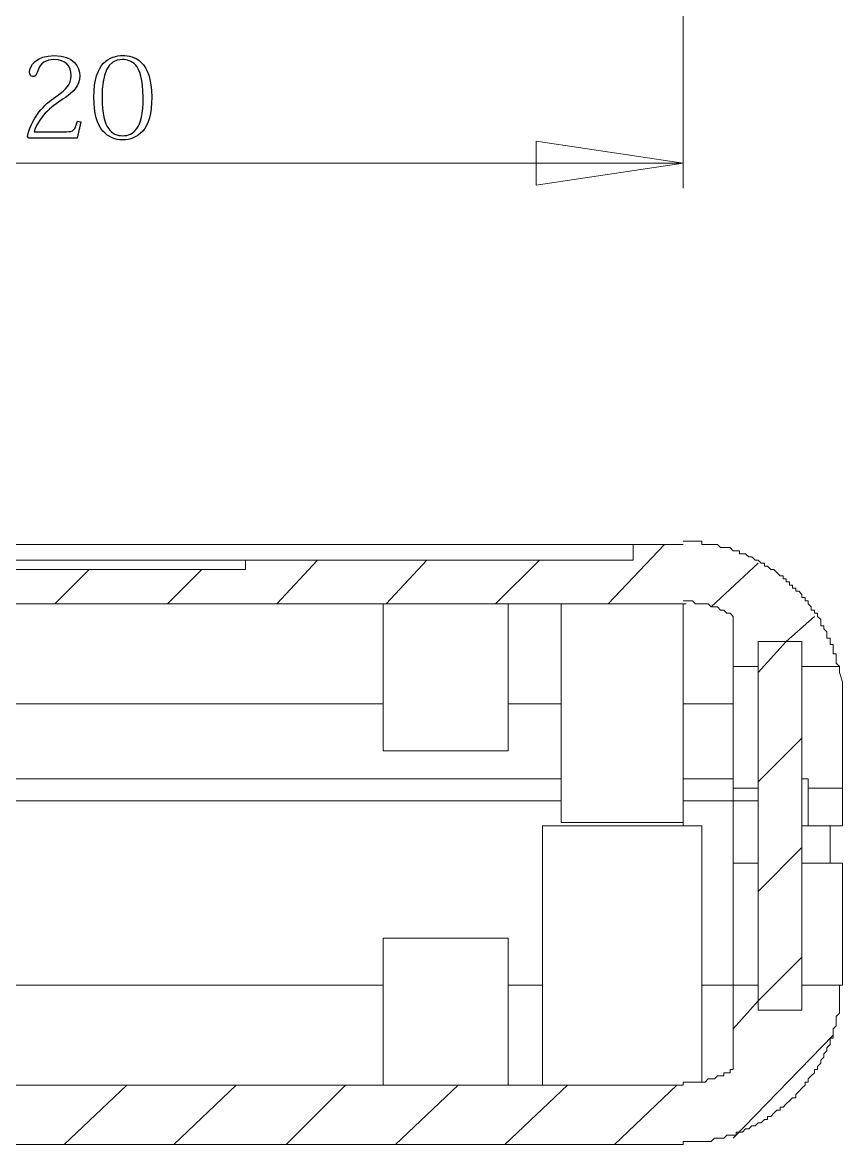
# Model space of a CAD drawing. Header units: millimetres. Extents: x -115 to 130, y -79 to 93.
# Drawn here: x 82.25 to 104.46, y -60.92 to -30.53 of the extents above; entities that cross this region are included whole.
import ezdxf

# ---------------------------------------------------------------- set-up
doc = ezdxf.new("R2010")
doc.units = ezdxf.units.MM
doc.header["$MEASUREMENT"] = 0
doc.layers.add('layer 1', color=7, linetype='Continuous')

msp = doc.modelspace()

# ---------------------------------------------------------------- linework, layer by layer
at = {"layer": 'layer 1', "lineweight": 18}
for points in [[(100.1466, -24.6874), (100.1466, -24.6874), (100.1466, -35.0167), (100.1466, -35.0167)], [(96.1672, -34.9321), (96.1672, -34.9321), (96.1672, -33.7467), (96.1672, -33.7467)], [(96.1672, -33.7467), (96.1672, -33.7467), (100.1466, -34.3394), (100.1466, -34.3394)], [(55.5272, -34.3394), (55.5272, -34.3394), (100.1466, -34.3394), (100.1466, -34.3394)], [(100.1466, -34.3394), (100.1466, -34.3394), (96.1672, -34.9321), (96.1672, -34.9321)], [(98.7919, -44.6687), (98.7919, -44.6687), (21.0679, -44.6687), (21.0679, -44.6687)], [(98.1146, -46.2774), (98.1146, -46.2774), (99.6386, -44.6687), (99.6386, -44.6687)], [(98.7919, -45.0921), (98.7919, -45.0921), (98.7919, -44.6687), (98.7919, -44.6687)], [(100.1466, -44.6687), (100.1466, -44.6687), (98.7919, -44.6687), (98.7919, -44.6687)], [(88.2932, -45.0921), (88.2932, -45.0921), (70.4286, -45.0921), (70.4286, -45.0921)], [(88.2932, -45.3461), (88.2932, -45.3461), (88.2932, -45.0921), (88.2932, -45.0921)], [(98.7919, -45.0921), (98.7919, -45.0921), (88.2932, -45.0921), (88.2932, -45.0921)], [(89.1399, -46.2774), (89.1399, -46.2774), (90.2406, -45.0921), (90.2406, -45.0921)], [(92.1032, -46.2774), (92.1032, -46.2774), (93.2039, -45.0921), (93.2039, -45.0921)], [(95.0666, -46.2774), (95.0666, -46.2774), (96.2519, -45.0921), (96.2519, -45.0921)], [(100.9086, -46.3621), (100.9086, -46.3621), (102.1786, -45.1767), (102.1786, -45.1767)], [(88.2932, -45.3461), (88.2932, -45.3461), (70.4286, -45.3461), (70.4286, -45.3461)], [(83.1286, -46.2774), (83.1286, -46.2774), (84.0599, -45.3461), (84.0599, -45.3461)], [(86.1766, -46.2774), (86.1766, -46.2774), (87.1079, -45.3461), (87.1079, -45.3461)], [(100.1466, -46.2774), (100.1466, -46.2774), (19.6286, -46.2774), (19.6286, -46.2774)], [(92.0186, -46.2774), (92.0186, -46.2774), (92.0186, -50.2567), (92.0186, -50.2567)], [(92.0186, -46.2774), (92.0186, -46.2774), (92.1032, -46.2774), (92.1032, -46.2774)], [(95.4052, -46.2774), (95.4052, -46.2774), (95.4899, -46.2774), (95.4899, -46.2774)], [(95.4052, -50.2567), (95.4052, -50.2567), (95.4052, -46.2774), (95.4052, -46.2774)], [(96.8446, -46.2774), (96.8446, -46.2774), (96.8446, -52.2041), (96.8446, -52.2041)], [(96.8446, -46.2774), (96.8446, -46.2774), (96.9292, -46.2774), (96.9292, -46.2774)], [(100.1466, -46.2774), (100.1466, -46.2774), (100.2312, -46.2774), (100.2312, -46.2774)], [(100.1466, -52.2041), (100.1466, -52.2041), (100.1466, -46.2774), (100.1466, -46.2774)], [(101.5012, -47.9707), (101.5012, -47.9707), (101.5012, -46.6161), (101.5012, -46.6161)], [(102.9406, -47.2934), (102.9406, -47.2934), (103.7026, -46.6161), (103.7026, -46.6161)], [(102.1786, -48.1401), (102.1786, -48.1401), (102.9406, -47.2934), (102.9406, -47.2934)], [(103.3639, -47.2934), (103.3639, -47.2934), (102.1786, -47.2934), (102.1786, -47.2934)], [(102.1786, -47.2934), (102.1786, -47.2934), (102.1786, -47.9707), (102.1786, -47.9707)], [(102.1786, -57.2841), (102.1786, -57.2841), (102.1786, -47.2934), (102.1786, -47.2934)], [(102.1786, -47.2934), (102.1786, -47.2934), (103.3639, -47.2934), (103.3639, -47.2934)], [(103.3639, -47.9707), (103.3639, -47.9707), (103.3639, -47.2934), (103.3639, -47.2934)], [(103.3639, -47.2934), (103.3639, -47.2934), (103.3639, -57.2841), (103.3639, -57.2841)], [(102.1786, -47.9707), (102.1786, -47.9707), (101.5012, -47.9707), (101.5012, -47.9707)], [(101.5012, -51.2727), (101.5012, -51.2727), (101.5012, -47.9707), (101.5012, -47.9707)], [(104.3799, -47.9707), (104.3799, -47.9707), (103.3639, -47.9707), (103.3639, -47.9707)], [(67.4652, -48.9867), (67.4652, -48.9867), (92.0186, -48.9867), (92.0186, -48.9867)], [(95.4052, -48.9867), (95.4052, -48.9867), (96.8446, -48.9867), (96.8446, -48.9867)], [(100.1466, -48.9867), (100.1466, -48.9867), (101.5012, -48.9867), (101.5012, -48.9867)], [(100.1466, -48.9867), (100.1466, -48.9867), (100.1466, -51.0187), (100.1466, -51.0187)], [(104.4646, -48.9867), (104.4646, -48.9867), (104.4646, -51.2727), (104.4646, -51.2727)], [(102.1786, -51.1034), (102.1786, -51.1034), (103.3639, -49.9181), (103.3639, -49.9181)], [(95.4052, -50.2567), (95.4052, -50.2567), (92.0186, -50.2567), (92.0186, -50.2567)], [(54.1725, -51.0187), (54.1725, -51.0187), (96.8446, -51.0187), (96.8446, -51.0187)], [(100.1466, -51.0187), (100.1466, -51.0187), (100.1466, -51.6114), (100.1466, -51.6114)], [(100.1466, -51.0187), (100.1466, -51.0187), (101.5012, -51.0187), (101.5012, -51.0187)], [(103.5332, -51.0187), (103.5332, -51.0187), (103.3639, -51.0187), (103.3639, -51.0187)], [(103.5332, -51.2727), (103.5332, -51.2727), (103.5332, -51.0187), (103.5332, -51.0187)], [(102.1786, -51.2727), (102.1786, -51.2727), (101.5012, -51.2727), (101.5012, -51.2727)], [(101.5012, -51.6114), (101.5012, -51.6114), (101.5012, -51.2727), (101.5012, -51.2727)], [(104.4646, -51.2727), (104.4646, -51.2727), (103.5332, -51.2727), (103.5332, -51.2727)], [(103.5332, -52.2887), (103.5332, -52.2887), (103.5332, -51.2727), (103.5332, -51.2727)], [(104.4646, -51.2727), (104.4646, -51.2727), (104.4646, -52.2887), (104.4646, -52.2887)], [(54.1725, -51.6114), (54.1725, -51.6114), (96.8446, -51.6114), (96.8446, -51.6114)], [(100.1466, -52.2887), (100.1466, -52.2887), (100.1466, -51.6114), (100.1466, -51.6114)], [(100.1466, -51.6114), (100.1466, -51.6114), (101.5012, -51.6114), (101.5012, -51.6114)], [(102.1786, -51.6114), (102.1786, -51.6114), (101.5012, -51.6114), (101.5012, -51.6114)], [(101.5012, -53.3047), (101.5012, -53.3047), (101.5012, -51.6114), (101.5012, -51.6114)], [(101.5012, -51.6114), (101.5012, -51.6114), (102.1786, -51.6114), (102.1786, -51.6114)], [(100.1466, -52.2041), (100.1466, -52.2041), (96.8446, -52.2041), (96.8446, -52.2041)], [(96.3366, -52.2887), (96.3366, -52.2887), (96.3366, -59.2314), (96.3366, -59.2314)], [(96.3366, -52.2887), (96.3366, -52.2887), (100.6546, -52.2887), (100.6546, -52.2887)], [(100.6546, -59.2314), (100.6546, -59.2314), (100.6546, -52.2887), (100.6546, -52.2887)], [(103.3639, -52.2887), (103.3639, -52.2887), (104.1259, -52.2887), (104.1259, -52.2887)], [(103.5332, -52.2887), (103.5332, -52.2887), (104.4646, -52.2887), (104.4646, -52.2887)], [(104.1259, -52.2887), (104.1259, -52.2887), (104.1259, -53.3047), (104.1259, -53.3047)], [(102.1786, -54.0667), (102.1786, -54.0667), (103.3639, -52.8814), (103.3639, -52.8814)], [(101.5012, -53.3047), (101.5012, -53.3047), (102.1786, -53.3047), (102.1786, -53.3047)], [(101.5012, -56.6067), (101.5012, -56.6067), (101.5012, -53.3047), (101.5012, -53.3047)], [(103.3639, -53.3047), (103.3639, -53.3047), (104.1259, -53.3047), (104.1259, -53.3047)], [(104.1259, -53.3047), (104.1259, -53.3047), (104.4646, -53.3047), (104.4646, -53.3047)], [(104.4646, -53.3047), (104.4646, -53.3047), (104.4646, -56.6067), (104.4646, -56.6067)], [(92.0186, -55.3367), (92.0186, -55.3367), (92.0186, -59.2314), (92.0186, -59.2314)], [(92.0186, -55.3367), (92.0186, -55.3367), (95.4052, -55.3367), (95.4052, -55.3367)], [(95.4052, -59.2314), (95.4052, -59.2314), (95.4052, -55.3367), (95.4052, -55.3367)], [(102.1786, -57.0301), (102.1786, -57.0301), (103.3639, -55.8447), (103.3639, -55.8447)], [(92.0186, -56.6067), (92.0186, -56.6067), (67.4652, -56.6067), (67.4652, -56.6067)], [(96.3366, -56.6067), (96.3366, -56.6067), (95.4052, -56.6067), (95.4052, -56.6067)], [(101.5012, -56.6067), (101.5012, -56.6067), (100.6546, -56.6067), (100.6546, -56.6067)], [(101.5012, -58.8927), (101.5012, -58.8927), (101.5012, -56.6067), (101.5012, -56.6067)], [(101.5012, -56.6067), (101.5012, -56.6067), (102.1786, -56.6067), (102.1786, -56.6067)], [(102.1786, -56.6067), (102.1786, -56.6067), (102.1786, -57.2841), (102.1786, -57.2841)], [(103.3639, -57.2841), (103.3639, -57.2841), (103.3639, -56.6067), (103.3639, -56.6067)], [(103.3639, -56.6067), (103.3639, -56.6067), (104.4646, -56.6067), (104.4646, -56.6067)], [(101.5012, -57.7921), (101.5012, -57.7921), (102.1786, -57.0301), (102.1786, -57.0301)], [(102.1786, -57.2841), (102.1786, -57.2841), (103.3639, -57.2841), (103.3639, -57.2841)], [(102.1786, -57.2841), (102.1786, -57.2841), (103.3639, -57.2841), (103.3639, -57.2841)], [(101.5012, -60.7554), (101.5012, -60.7554), (104.2106, -57.9614), (104.2106, -57.9614)], [(92.0186, -59.2314), (92.0186, -59.2314), (92.0186, -59.3161), (92.0186, -59.3161)], [(95.4052, -59.3161), (95.4052, -59.3161), (95.4052, -59.2314), (95.4052, -59.2314)], [(96.3366, -59.2314), (96.3366, -59.2314), (96.3366, -59.3161), (96.3366, -59.3161)], [(55.5272, -59.3161), (55.5272, -59.3161), (100.1466, -59.3161), (100.1466, -59.3161)], [(83.3826, -60.9247), (83.3826, -60.9247), (85.0759, -59.3161), (85.0759, -59.3161)], [(86.3459, -60.9247), (86.3459, -60.9247), (88.0392, -59.3161), (88.0392, -59.3161)], [(89.3939, -60.9247), (89.3939, -60.9247), (91.0026, -59.3161), (91.0026, -59.3161)], [(92.3572, -60.9247), (92.3572, -60.9247), (94.0506, -59.3161), (94.0506, -59.3161)], [(95.3206, -60.9247), (95.3206, -60.9247), (97.0139, -59.3161), (97.0139, -59.3161)], [(98.2839, -60.9247), (98.2839, -60.9247), (99.9772, -59.3161), (99.9772, -59.3161)], [(54.5112, -60.9247), (54.5112, -60.9247), (100.1466, -60.9247), (100.1466, -60.9247)]]:
    msp.add_open_spline(points, degree=3, dxfattribs=at)
at = {"layer": 'layer 1'}
for points, knots in [([(83.7383, -33.2019), (83.6651, -33.4579), (83.6377, -33.4884), (83.4426, -33.4884), (83.4426, -33.4884), (83.4426, -33.4884), (82.5648, -33.4884), (82.5648, -33.4884), (82.5648, -33.4884), (82.7172, -33.0251), (83.0891, -32.7751), (83.4121, -32.5618), (83.4121, -32.5618), (83.6042, -32.4368), (83.7992, -32.2448), (83.7992, -31.9735), (83.7992, -31.9735), (83.7992, -31.7388), (83.6468, -31.4249), (83.1104, -31.4249), (83.1104, -31.4249), (82.6258, -31.4249), (82.4398, -31.7175), (82.4398, -31.8699), (82.4398, -31.8699), (82.4398, -31.9522), (82.4734, -31.9948), (82.5221, -31.9948), (82.5221, -31.9948), (82.5861, -31.9948), (82.6197, -31.9705), (82.644, -31.8851), (82.644, -31.8851), (82.7263, -31.6108), (82.9062, -31.5346), (83.1012, -31.5346), (83.1012, -31.5346), (83.4182, -31.5346), (83.5706, -31.7053), (83.5706, -31.9705), (83.5706, -31.9705), (83.5706, -32.2082), (83.4274, -32.3454), (83.1896, -32.513), (83.1896, -32.513), (82.9427, -32.6867), (82.5313, -32.9885), (82.385, -33.6164), (82.385, -33.6164), (82.385, -33.6164), (82.4215, -33.6621), (82.4215, -33.6621), (82.4215, -33.6621), (82.4215, -33.6621), (83.7322, -33.6621), (83.7322, -33.6621), (83.7322, -33.6621), (83.7322, -33.6621), (83.8267, -33.2171), (83.8267, -33.2171), (83.8267, -33.2171), (83.8267, -33.2171), (83.7383, -33.2019), (83.7383, -33.2019)], [0, 0, 0, 0, 0.0588235, 0.0588235, 0.0588235, 0.0588235, 0.1176471, 0.1176471, 0.1176471, 0.1176471, 0.1764706, 0.1764706, 0.1764706, 0.1764706, 0.2352941, 0.2352941, 0.2352941, 0.2352941, 0.2941176, 0.2941176, 0.2941176, 0.2941176, 0.3529412, 0.3529412, 0.3529412, 0.3529412, 0.4117647, 0.4117647, 0.4117647, 0.4117647, 0.4705882, 0.4705882, 0.4705882, 0.4705882, 0.5294118, 0.5294118, 0.5294118, 0.5294118, 0.5882353, 0.5882353, 0.5882353, 0.5882353, 0.6470588, 0.6470588, 0.6470588, 0.6470588, 0.7058824, 0.7058824, 0.7058824, 0.7058824, 0.7647059, 0.7647059, 0.7647059, 0.7647059, 0.8235294, 0.8235294, 0.8235294, 0.8235294, 0.8823529, 0.8823529, 0.8823529, 0.8823529, 1, 1, 1, 1]), ([(84.9666, -33.7078), (85.1617, -33.7078), (85.3537, -33.6438), (85.5061, -33.4731), (85.5061, -33.4731), (85.6616, -33.2963), (85.75, -33.0037), (85.75, -32.5526), (85.75, -32.5526), (85.75, -31.5498), (85.2623, -31.4249), (84.9666, -31.4249), (84.9666, -31.4249), (84.6253, -31.4249), (84.1833, -31.5956), (84.1833, -32.5526), (84.1833, -32.5526), (84.1833, -33.0037), (84.2717, -33.2963), (84.4271, -33.4731), (84.4271, -33.4731), (84.5826, -33.6438), (84.7624, -33.7078), (84.9666, -33.7078)], [0, 0, 0, 0, 0.1428571, 0.1428571, 0.1428571, 0.1428571, 0.2857143, 0.2857143, 0.2857143, 0.2857143, 0.4285714, 0.4285714, 0.4285714, 0.4285714, 0.5714286, 0.5714286, 0.5714286, 0.5714286, 0.7142857, 0.7142857, 0.7142857, 0.7142857, 1, 1, 1, 1]), ([(84.9636, -31.5346), (85.0764, -31.5346), (85.2074, -31.5681), (85.3111, -31.6779), (85.3111, -31.6779), (85.4269, -31.812), (85.5183, -32.071), (85.5183, -32.5557), (85.5183, -32.5557), (85.5183, -33.0098), (85.4482, -33.2659), (85.3446, -33.403), (85.3446, -33.403), (85.241, -33.5432), (85.116, -33.5981), (84.9636, -33.5981), (84.9636, -33.5981), (84.8142, -33.5981), (84.6862, -33.5432), (84.5826, -33.403), (84.5826, -33.403), (84.479, -33.2659), (84.4058, -33.0098), (84.4058, -32.5557), (84.4058, -32.5557), (84.4058, -31.94), (84.543, -31.5346), (84.9636, -31.5346)], [0, 0, 0, 0, 0.125, 0.125, 0.125, 0.125, 0.25, 0.25, 0.25, 0.25, 0.375, 0.375, 0.375, 0.375, 0.5, 0.5, 0.5, 0.5, 0.625, 0.625, 0.625, 0.625, 0.75, 0.75, 0.75, 0.75, 1, 1, 1, 1])]:
    msp.add_open_spline(points, degree=3, knots=knots, dxfattribs=at)
at = {"layer": 'layer 1', "lineweight": 18}
for points, knots in [([(104.3799, -47.9707), (104.3799, -47.9707), (104.2952, -47.8861), (104.2952, -47.8861), (104.2952, -47.8861), (104.2952, -47.8861), (104.2952, -47.6321), (104.2952, -47.6321), (104.2952, -47.6321), (104.2952, -47.6321), (104.2106, -47.6321), (104.2106, -47.6321), (104.2106, -47.6321), (104.2106, -47.6321), (104.2106, -47.3781), (104.2106, -47.3781), (104.2106, -47.3781), (104.2106, -47.3781), (104.1259, -47.3781), (104.1259, -47.3781), (104.1259, -47.3781), (104.1259, -47.3781), (104.1259, -47.2087), (104.1259, -47.2087), (104.1259, -47.2087), (104.1259, -47.2087), (104.0412, -47.2087), (104.0412, -47.2087), (104.0412, -47.2087), (104.0412, -47.2087), (104.0412, -47.0394), (104.0412, -47.0394), (104.0412, -47.0394), (104.0412, -47.0394), (103.9566, -46.9547), (103.9566, -46.9547), (103.9566, -46.9547), (103.9566, -46.9547), (103.9566, -46.8701), (103.9566, -46.8701), (103.9566, -46.8701), (103.9566, -46.8701), (103.8719, -46.8701), (103.8719, -46.8701), (103.8719, -46.8701), (103.8719, -46.8701), (103.8719, -46.7007), (103.8719, -46.7007), (103.8719, -46.7007), (103.8719, -46.7007), (103.7872, -46.6161), (103.7872, -46.6161), (103.7872, -46.6161), (103.7872, -46.6161), (103.7872, -46.5314), (103.7872, -46.5314), (103.7872, -46.5314), (103.7872, -46.5314), (103.7026, -46.5314), (103.7026, -46.5314), (103.7026, -46.5314), (103.7026, -46.5314), (103.7026, -46.4467), (103.7026, -46.4467), (103.7026, -46.4467), (103.7026, -46.4467), (103.6179, -46.4467), (103.6179, -46.4467), (103.6179, -46.4467), (103.6179, -46.4467), (103.6179, -46.3621), (103.6179, -46.3621), (103.6179, -46.3621), (103.6179, -46.3621), (103.5332, -46.2774), (103.5332, -46.2774), (103.5332, -46.2774), (103.5332, -46.2774), (103.5332, -46.1927), (103.5332, -46.1927), (103.5332, -46.1927), (103.5332, -46.1927), (103.4486, -46.1927), (103.4486, -46.1927), (103.4486, -46.1927), (103.4486, -46.1927), (103.4486, -46.1081), (103.4486, -46.1081), (103.4486, -46.1081), (103.4486, -46.1081), (103.3639, -46.1081), (103.3639, -46.1081), (103.3639, -46.1081), (103.3639, -46.1081), (103.3639, -46.0234), (103.3639, -46.0234), (103.3639, -46.0234), (103.3639, -46.0234), (103.2792, -45.9387), (103.2792, -45.9387), (103.2792, -45.9387), (103.2792, -45.9387), (103.1946, -45.9387), (103.1946, -45.9387), (103.1946, -45.9387), (103.1946, -45.9387), (103.1946, -45.8541), (103.1946, -45.8541), (103.1946, -45.8541), (103.1946, -45.8541), (103.1099, -45.8541), (103.1099, -45.8541), (103.1099, -45.8541), (103.1099, -45.8541), (103.1099, -45.7694), (103.1099, -45.7694), (103.1099, -45.7694), (103.1099, -45.7694), (103.0252, -45.7694), (103.0252, -45.7694), (103.0252, -45.7694), (103.0252, -45.7694), (103.0252, -45.6847), (103.0252, -45.6847), (103.0252, -45.6847), (103.0252, -45.6847), (102.9406, -45.6847), (102.9406, -45.6847), (102.9406, -45.6847), (102.9406, -45.6847), (102.9406, -45.6001), (102.9406, -45.6001), (102.9406, -45.6001), (102.9406, -45.6001), (102.8559, -45.6001), (102.8559, -45.6001), (102.8559, -45.6001), (102.8559, -45.6001), (102.8559, -45.5154), (102.8559, -45.5154), (102.8559, -45.5154), (102.8559, -45.5154), (102.7712, -45.5154), (102.7712, -45.5154), (102.7712, -45.5154), (102.7712, -45.5154), (102.6866, -45.4307), (102.6866, -45.4307), (102.6866, -45.4307), (102.6866, -45.4307), (102.6019, -45.3461), (102.6019, -45.3461), (102.6019, -45.3461), (102.6019, -45.3461), (102.5172, -45.3461), (102.5172, -45.3461), (102.5172, -45.3461), (102.5172, -45.3461), (102.4326, -45.2614), (102.4326, -45.2614), (102.4326, -45.2614), (102.4326, -45.2614), (102.3479, -45.2614), (102.3479, -45.2614), (102.3479, -45.2614), (102.3479, -45.2614), (102.3479, -45.1767), (102.3479, -45.1767), (102.3479, -45.1767), (102.3479, -45.1767), (102.2632, -45.1767), (102.2632, -45.1767), (102.2632, -45.1767), (102.2632, -45.1767), (102.1786, -45.0921), (102.1786, -45.0921), (102.1786, -45.0921), (102.1786, -45.0921), (102.0939, -45.0921), (102.0939, -45.0921), (102.0939, -45.0921), (102.0939, -45.0921), (102.0092, -45.0074), (102.0092, -45.0074), (102.0092, -45.0074), (102.0092, -45.0074), (101.9246, -45.0074), (101.9246, -45.0074), (101.9246, -45.0074), (101.9246, -45.0074), (101.8399, -44.9227), (101.8399, -44.9227), (101.8399, -44.9227), (101.8399, -44.9227), (101.6706, -44.9227), (101.6706, -44.9227), (101.6706, -44.9227), (101.6706, -44.9227), (101.6706, -44.8381), (101.6706, -44.8381), (101.6706, -44.8381), (101.6706, -44.8381), (101.5012, -44.8381), (101.5012, -44.8381), (101.5012, -44.8381), (101.5012, -44.8381), (101.4166, -44.7534), (101.4166, -44.7534), (101.4166, -44.7534), (101.4166, -44.7534), (101.1626, -44.7534), (101.1626, -44.7534), (101.1626, -44.7534), (101.1626, -44.7534), (101.0779, -44.6687), (101.0779, -44.6687), (101.0779, -44.6687), (101.0779, -44.6687), (100.6546, -44.6687), (100.6546, -44.6687), (100.6546, -44.6687), (100.6546, -44.6687), (100.6546, -44.5841), (100.6546, -44.5841), (100.6546, -44.5841), (100.6546, -44.5841), (100.1466, -44.5841), (100.1466, -44.5841)], [0, 0, 0, 0, 0.0172414, 0.0172414, 0.0172414, 0.0172414, 0.0344828, 0.0344828, 0.0344828, 0.0344828, 0.0517241, 0.0517241, 0.0517241, 0.0517241, 0.0689655, 0.0689655, 0.0689655, 0.0689655, 0.0862069, 0.0862069, 0.0862069, 0.0862069, 0.1034483, 0.1034483, 0.1034483, 0.1034483, 0.1206897, 0.1206897, 0.1206897, 0.1206897, 0.137931, 0.137931, 0.137931, 0.137931, 0.1551724, 0.1551724, 0.1551724, 0.1551724, 0.1724138, 0.1724138, 0.1724138, 0.1724138, 0.1896552, 0.1896552, 0.1896552, 0.1896552, 0.2068966, 0.2068966, 0.2068966, 0.2068966, 0.2241379, 0.2241379, 0.2241379, 0.2241379, 0.2413793, 0.2413793, 0.2413793, 0.2413793, 0.2586207, 0.2586207, 0.2586207, 0.2586207, 0.2758621, 0.2758621, 0.2758621, 0.2758621, 0.2931034, 0.2931034, 0.2931034, 0.2931034, 0.3103448, 0.3103448, 0.3103448, 0.3103448, 0.3275862, 0.3275862, 0.3275862, 0.3275862, 0.3448276, 0.3448276, 0.3448276, 0.3448276, 0.362069, 0.362069, 0.362069, 0.362069, 0.3793103, 0.3793103, 0.3793103, 0.3793103, 0.3965517, 0.3965517, 0.3965517, 0.3965517, 0.4137931, 0.4137931, 0.4137931, 0.4137931, 0.4310345, 0.4310345, 0.4310345, 0.4310345, 0.4482759, 0.4482759, 0.4482759, 0.4482759, 0.4655172, 0.4655172, 0.4655172, 0.4655172, 0.4827586, 0.4827586, 0.4827586, 0.4827586, 0.5, 0.5, 0.5, 0.5, 0.5172414, 0.5172414, 0.5172414, 0.5172414, 0.5344828, 0.5344828, 0.5344828, 0.5344828, 0.5517241, 0.5517241, 0.5517241, 0.5517241, 0.5689655, 0.5689655, 0.5689655, 0.5689655, 0.5862069, 0.5862069, 0.5862069, 0.5862069, 0.6034483, 0.6034483, 0.6034483, 0.6034483, 0.6206897, 0.6206897, 0.6206897, 0.6206897, 0.637931, 0.637931, 0.637931, 0.637931, 0.6551724, 0.6551724, 0.6551724, 0.6551724, 0.6724138, 0.6724138, 0.6724138, 0.6724138, 0.6896552, 0.6896552, 0.6896552, 0.6896552, 0.7068966, 0.7068966, 0.7068966, 0.7068966, 0.7241379, 0.7241379, 0.7241379, 0.7241379, 0.7413793, 0.7413793, 0.7413793, 0.7413793, 0.7586207, 0.7586207, 0.7586207, 0.7586207, 0.7758621, 0.7758621, 0.7758621, 0.7758621, 0.7931034, 0.7931034, 0.7931034, 0.7931034, 0.8103448, 0.8103448, 0.8103448, 0.8103448, 0.8275862, 0.8275862, 0.8275862, 0.8275862, 0.8448276, 0.8448276, 0.8448276, 0.8448276, 0.862069, 0.862069, 0.862069, 0.862069, 0.8793103, 0.8793103, 0.8793103, 0.8793103, 0.8965517, 0.8965517, 0.8965517, 0.8965517, 0.9137931, 0.9137931, 0.9137931, 0.9137931, 0.9310345, 0.9310345, 0.9310345, 0.9310345, 0.9482759, 0.9482759, 0.9482759, 0.9482759, 0.9655172, 0.9655172, 0.9655172, 0.9655172, 1, 1, 1, 1]), ([(101.5012, -46.6161), (101.5012, -46.6161), (101.4166, -46.5314), (101.4166, -46.5314), (101.4166, -46.5314), (101.4166, -46.5314), (101.3319, -46.5314), (101.3319, -46.5314), (101.3319, -46.5314), (101.3319, -46.5314), (101.2472, -46.4467), (101.2472, -46.4467), (101.2472, -46.4467), (101.2472, -46.4467), (101.1626, -46.4467), (101.1626, -46.4467), (101.1626, -46.4467), (101.1626, -46.4467), (101.0779, -46.3621), (101.0779, -46.3621), (101.0779, -46.3621), (101.0779, -46.3621), (100.9086, -46.3621), (100.9086, -46.3621), (100.9086, -46.3621), (100.9086, -46.3621), (100.8239, -46.2774), (100.8239, -46.2774), (100.8239, -46.2774), (100.8239, -46.2774), (100.4852, -46.2774), (100.4852, -46.2774), (100.4852, -46.2774), (100.4852, -46.2774), (100.4006, -46.1927), (100.4006, -46.1927), (100.4006, -46.1927), (100.4006, -46.1927), (100.1466, -46.1927), (100.1466, -46.1927)], [0, 0, 0, 0, 0.0909091, 0.0909091, 0.0909091, 0.0909091, 0.1818182, 0.1818182, 0.1818182, 0.1818182, 0.2727273, 0.2727273, 0.2727273, 0.2727273, 0.3636364, 0.3636364, 0.3636364, 0.3636364, 0.4545455, 0.4545455, 0.4545455, 0.4545455, 0.5454545, 0.5454545, 0.5454545, 0.5454545, 0.6363636, 0.6363636, 0.6363636, 0.6363636, 0.7272727, 0.7272727, 0.7272727, 0.7272727, 0.8181818, 0.8181818, 0.8181818, 0.8181818, 1, 1, 1, 1]), ([(104.3799, -47.9707), (104.3799, -47.9707), (104.3799, -48.1401), (104.3799, -48.1401), (104.3799, -48.1401), (104.3799, -48.1401), (104.4646, -48.3941), (104.4646, -48.3941), (104.4646, -48.3941), (104.4646, -48.3941), (104.4646, -48.9867), (104.4646, -48.9867)], [0, 0, 0, 0, 0.25, 0.25, 0.25, 0.25, 0.5, 0.5, 0.5, 0.5, 1, 1, 1, 1]), ([(100.1466, -60.9247), (100.1466, -60.9247), (100.1466, -60.8401), (100.1466, -60.8401), (100.1466, -60.8401), (100.1466, -60.8401), (100.2312, -60.8401), (100.2312, -60.8401), (100.2312, -60.8401), (100.2312, -60.8401), (100.9086, -60.8401), (100.9086, -60.8401), (100.9086, -60.8401), (100.9086, -60.8401), (100.9932, -60.7554), (100.9932, -60.7554), (100.9932, -60.7554), (100.9932, -60.7554), (101.2472, -60.7554), (101.2472, -60.7554), (101.2472, -60.7554), (101.2472, -60.7554), (101.3319, -60.6707), (101.3319, -60.6707), (101.3319, -60.6707), (101.3319, -60.6707), (101.5859, -60.6707), (101.5859, -60.6707), (101.5859, -60.6707), (101.5859, -60.6707), (101.5859, -60.5861), (101.5859, -60.5861), (101.5859, -60.5861), (101.5859, -60.5861), (101.7552, -60.5861), (101.7552, -60.5861), (101.7552, -60.5861), (101.7552, -60.5861), (101.8399, -60.5014), (101.8399, -60.5014), (101.8399, -60.5014), (101.8399, -60.5014), (101.9246, -60.5014), (101.9246, -60.5014), (101.9246, -60.5014), (101.9246, -60.5014), (102.0092, -60.4167), (102.0092, -60.4167), (102.0092, -60.4167), (102.0092, -60.4167), (102.0939, -60.4167), (102.0939, -60.4167), (102.0939, -60.4167), (102.0939, -60.4167), (102.1786, -60.3321), (102.1786, -60.3321), (102.1786, -60.3321), (102.1786, -60.3321), (102.2632, -60.3321), (102.2632, -60.3321), (102.2632, -60.3321), (102.2632, -60.3321), (102.3479, -60.2474), (102.3479, -60.2474), (102.3479, -60.2474), (102.3479, -60.2474), (102.4326, -60.2474), (102.4326, -60.2474), (102.4326, -60.2474), (102.4326, -60.2474), (102.4326, -60.1627), (102.4326, -60.1627), (102.4326, -60.1627), (102.4326, -60.1627), (102.5172, -60.1627), (102.5172, -60.1627), (102.5172, -60.1627), (102.5172, -60.1627), (102.6019, -60.0781), (102.6019, -60.0781), (102.6019, -60.0781), (102.6019, -60.0781), (102.6866, -59.9934), (102.6866, -59.9934), (102.6866, -59.9934), (102.6866, -59.9934), (102.7712, -59.9934), (102.7712, -59.9934), (102.7712, -59.9934), (102.7712, -59.9934), (102.7712, -59.9087), (102.7712, -59.9087), (102.7712, -59.9087), (102.7712, -59.9087), (102.8559, -59.9087), (102.8559, -59.9087), (102.8559, -59.9087), (102.8559, -59.9087), (102.9406, -59.8241), (102.9406, -59.8241), (102.9406, -59.8241), (102.9406, -59.8241), (103.0252, -59.7394), (103.0252, -59.7394), (103.0252, -59.7394), (103.0252, -59.7394), (103.1099, -59.6547), (103.1099, -59.6547), (103.1099, -59.6547), (103.1099, -59.6547), (103.1946, -59.6547), (103.1946, -59.6547), (103.1946, -59.6547), (103.1946, -59.6547), (103.1946, -59.5701), (103.1946, -59.5701), (103.1946, -59.5701), (103.1946, -59.5701), (103.2792, -59.4854), (103.2792, -59.4854), (103.2792, -59.4854), (103.2792, -59.4854), (103.3639, -59.4007), (103.3639, -59.4007), (103.3639, -59.4007), (103.3639, -59.4007), (103.4486, -59.3161), (103.4486, -59.3161), (103.4486, -59.3161), (103.4486, -59.3161), (103.4486, -59.2314), (103.4486, -59.2314), (103.4486, -59.2314), (103.4486, -59.2314), (103.5332, -59.2314), (103.5332, -59.2314), (103.5332, -59.2314), (103.5332, -59.2314), (103.5332, -59.1467), (103.5332, -59.1467), (103.5332, -59.1467), (103.5332, -59.1467), (103.6179, -59.0621), (103.6179, -59.0621), (103.6179, -59.0621), (103.6179, -59.0621), (103.7026, -58.9774), (103.7026, -58.9774), (103.7026, -58.9774), (103.7026, -58.9774), (103.7026, -58.8927), (103.7026, -58.8927), (103.7026, -58.8927), (103.7026, -58.8927), (103.7872, -58.8927), (103.7872, -58.8927), (103.7872, -58.8927), (103.7872, -58.8927), (103.7872, -58.8081), (103.7872, -58.8081), (103.7872, -58.8081), (103.7872, -58.8081), (103.8719, -58.7234), (103.8719, -58.7234), (103.8719, -58.7234), (103.8719, -58.7234), (103.8719, -58.6387), (103.8719, -58.6387), (103.8719, -58.6387), (103.8719, -58.6387), (103.9566, -58.5541), (103.9566, -58.5541), (103.9566, -58.5541), (103.9566, -58.5541), (103.9566, -58.4694), (103.9566, -58.4694), (103.9566, -58.4694), (103.9566, -58.4694), (104.0412, -58.3847), (104.0412, -58.3847), (104.0412, -58.3847), (104.0412, -58.3847), (104.0412, -58.3001), (104.0412, -58.3001), (104.0412, -58.3001), (104.0412, -58.3001), (104.1259, -58.2154), (104.1259, -58.2154), (104.1259, -58.2154), (104.1259, -58.2154), (104.1259, -58.0461), (104.1259, -58.0461), (104.1259, -58.0461), (104.1259, -58.0461), (104.2106, -58.0461), (104.2106, -58.0461), (104.2106, -58.0461), (104.2106, -58.0461), (104.2106, -57.7921), (104.2106, -57.7921), (104.2106, -57.7921), (104.2106, -57.7921), (104.2952, -57.7074), (104.2952, -57.7074), (104.2952, -57.7074), (104.2952, -57.7074), (104.2952, -57.4534), (104.2952, -57.4534), (104.2952, -57.4534), (104.2952, -57.4534), (104.3799, -57.3687), (104.3799, -57.3687), (104.3799, -57.3687), (104.3799, -57.3687), (104.3799, -56.6067), (104.3799, -56.6067), (104.3799, -56.6067), (104.3799, -56.6067), (104.4646, -56.6067), (104.4646, -56.6067)], [0, 0, 0, 0, 0.0178571, 0.0178571, 0.0178571, 0.0178571, 0.0357143, 0.0357143, 0.0357143, 0.0357143, 0.0535714, 0.0535714, 0.0535714, 0.0535714, 0.0714286, 0.0714286, 0.0714286, 0.0714286, 0.0892857, 0.0892857, 0.0892857, 0.0892857, 0.1071429, 0.1071429, 0.1071429, 0.1071429, 0.125, 0.125, 0.125, 0.125, 0.1428571, 0.1428571, 0.1428571, 0.1428571, 0.1607143, 0.1607143, 0.1607143, 0.1607143, 0.1785714, 0.1785714, 0.1785714, 0.1785714, 0.1964286, 0.1964286, 0.1964286, 0.1964286, 0.2142857, 0.2142857, 0.2142857, 0.2142857, 0.2321429, 0.2321429, 0.2321429, 0.2321429, 0.25, 0.25, 0.25, 0.25, 0.2678571, 0.2678571, 0.2678571, 0.2678571, 0.2857143, 0.2857143, 0.2857143, 0.2857143, 0.3035714, 0.3035714, 0.3035714, 0.3035714, 0.3214286, 0.3214286, 0.3214286, 0.3214286, 0.3392857, 0.3392857, 0.3392857, 0.3392857, 0.3571429, 0.3571429, 0.3571429, 0.3571429, 0.375, 0.375, 0.375, 0.375, 0.3928571, 0.3928571, 0.3928571, 0.3928571, 0.4107143, 0.4107143, 0.4107143, 0.4107143, 0.4285714, 0.4285714, 0.4285714, 0.4285714, 0.4464286, 0.4464286, 0.4464286, 0.4464286, 0.4642857, 0.4642857, 0.4642857, 0.4642857, 0.4821429, 0.4821429, 0.4821429, 0.4821429, 0.5, 0.5, 0.5, 0.5, 0.5178571, 0.5178571, 0.5178571, 0.5178571, 0.5357143, 0.5357143, 0.5357143, 0.5357143, 0.5535714, 0.5535714, 0.5535714, 0.5535714, 0.5714286, 0.5714286, 0.5714286, 0.5714286, 0.5892857, 0.5892857, 0.5892857, 0.5892857, 0.6071429, 0.6071429, 0.6071429, 0.6071429, 0.625, 0.625, 0.625, 0.625, 0.6428571, 0.6428571, 0.6428571, 0.6428571, 0.6607143, 0.6607143, 0.6607143, 0.6607143, 0.6785714, 0.6785714, 0.6785714, 0.6785714, 0.6964286, 0.6964286, 0.6964286, 0.6964286, 0.7142857, 0.7142857, 0.7142857, 0.7142857, 0.7321429, 0.7321429, 0.7321429, 0.7321429, 0.75, 0.75, 0.75, 0.75, 0.7678571, 0.7678571, 0.7678571, 0.7678571, 0.7857143, 0.7857143, 0.7857143, 0.7857143, 0.8035714, 0.8035714, 0.8035714, 0.8035714, 0.8214286, 0.8214286, 0.8214286, 0.8214286, 0.8392857, 0.8392857, 0.8392857, 0.8392857, 0.8571429, 0.8571429, 0.8571429, 0.8571429, 0.875, 0.875, 0.875, 0.875, 0.8928571, 0.8928571, 0.8928571, 0.8928571, 0.9107143, 0.9107143, 0.9107143, 0.9107143, 0.9285714, 0.9285714, 0.9285714, 0.9285714, 0.9464286, 0.9464286, 0.9464286, 0.9464286, 0.9642857, 0.9642857, 0.9642857, 0.9642857, 1, 1, 1, 1]), ([(100.1466, -59.3161), (100.1466, -59.3161), (100.1466, -59.2314), (100.1466, -59.2314), (100.1466, -59.2314), (100.1466, -59.2314), (100.2312, -59.2314), (100.2312, -59.2314), (100.2312, -59.2314), (100.2312, -59.2314), (100.7392, -59.2314), (100.7392, -59.2314), (100.7392, -59.2314), (100.7392, -59.2314), (100.8239, -59.1467), (100.8239, -59.1467), (100.8239, -59.1467), (100.8239, -59.1467), (100.9932, -59.1467), (100.9932, -59.1467), (100.9932, -59.1467), (100.9932, -59.1467), (101.0779, -59.0621), (101.0779, -59.0621), (101.0779, -59.0621), (101.0779, -59.0621), (101.2472, -59.0621), (101.2472, -59.0621), (101.2472, -59.0621), (101.2472, -59.0621), (101.2472, -58.9774), (101.2472, -58.9774), (101.2472, -58.9774), (101.2472, -58.9774), (101.4166, -58.9774), (101.4166, -58.9774), (101.4166, -58.9774), (101.4166, -58.9774), (101.4166, -58.8927), (101.4166, -58.8927), (101.4166, -58.8927), (101.4166, -58.8927), (101.5012, -58.8927), (101.5012, -58.8927)], [0, 0, 0, 0, 0.0833333, 0.0833333, 0.0833333, 0.0833333, 0.1666667, 0.1666667, 0.1666667, 0.1666667, 0.25, 0.25, 0.25, 0.25, 0.3333333, 0.3333333, 0.3333333, 0.3333333, 0.4166667, 0.4166667, 0.4166667, 0.4166667, 0.5, 0.5, 0.5, 0.5, 0.5833333, 0.5833333, 0.5833333, 0.5833333, 0.6666667, 0.6666667, 0.6666667, 0.6666667, 0.75, 0.75, 0.75, 0.75, 0.8333333, 0.8333333, 0.8333333, 0.8333333, 1, 1, 1, 1])]:
    msp.add_open_spline(points, degree=3, knots=knots, dxfattribs=at)

doc.saveas('drawing.dxf')
